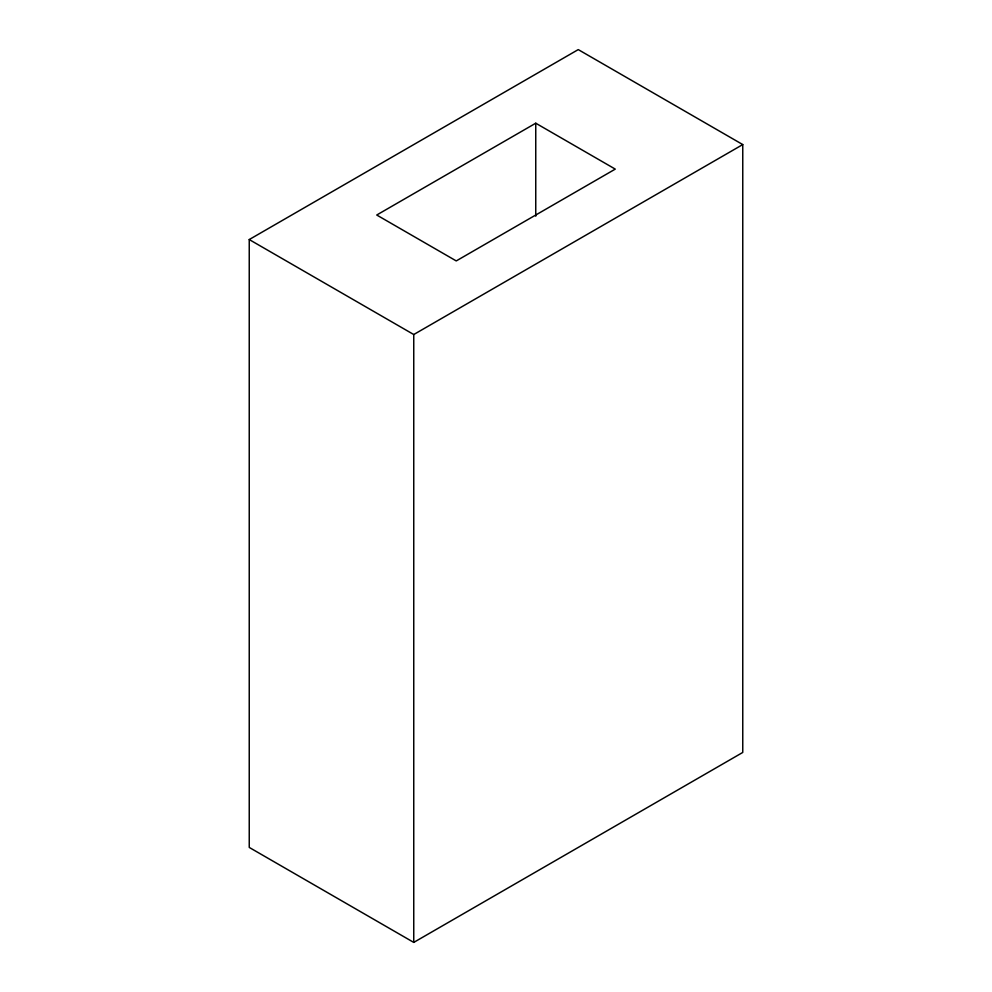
<?xml version="1.0" encoding="UTF-8"?>
<svg xmlns="http://www.w3.org/2000/svg" width="992" height="992" viewBox="0 0 992 992"><rect width="100%" height="100%" fill="white"/><g stroke="black" fill="none" stroke-linecap="round" stroke-linejoin="round"><path stroke-width="1.49" d="M249.24 239.556L578.249 49.6L742.76 144.572L742.76 752.444L413.751 942.4L249.24 847.428L249.24 239.556L413.751 334.527L742.76 144.572M535.754 123.206L376.737 215.016L456.246 260.921L615.263 169.111L535.754 123.206L535.754 216.169M413.751 334.527L413.751 942.4"/></g></svg>
